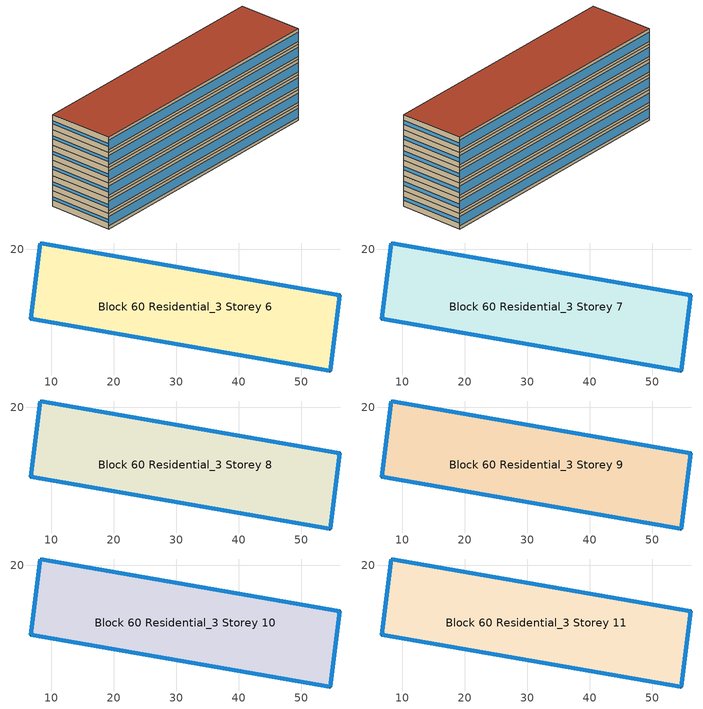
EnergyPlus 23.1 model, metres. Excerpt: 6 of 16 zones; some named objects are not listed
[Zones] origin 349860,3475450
Block 60 Residential_3 Storey 6
 floor outside (Project Floor): 56.24,12.69 54.63,0.52 6.64,8.86 8.24,21.03 z18
 wall outside (Project Wall): 8.24,21.03 6.64,8.86 54.63,0.52 56.24,12.69 8.24,21.03 z18:21
 window (Residential_west_window_construction): 8.24,21.03 6.64,8.87 z19.2:19.8
 window (Residential_south_window_construction): 6.66,8.86 54.61,0.52 z18.6:20.4
 window (Residential_east_window_construction): 54.64,0.53 56.24,12.69 z19.12:19.88
 window (Residential_north_window_construction): 56.21,12.7 8.26,21.03 z18.6:20.4
 roof outside (Project Ceiling): 54.63,0.52 56.24,12.69 8.24,21.03 6.64,8.86 z21
Block 60 Residential_3 Storey 7
 floor outside (Project Floor): 56.24,12.69 54.63,0.52 6.64,8.86 8.24,21.03 z21
 wall outside (Project Wall): 8.24,21.03 6.64,8.86 54.63,0.52 56.24,12.69 8.24,21.03 z21:24
 window (Residential_west_window_construction): 8.24,21.03 6.64,8.87 z22.2:22.8
 window (Residential_south_window_construction): 6.66,8.86 54.61,0.52 z21.6:23.4
 window (Residential_east_window_construction): 54.64,0.53 56.24,12.69 z22.12:22.88
 window (Residential_north_window_construction): 56.21,12.7 8.26,21.03 z21.6:23.4
 roof outside (Project Ceiling): 54.63,0.52 56.24,12.69 8.24,21.03 6.64,8.86 z24
Block 60 Residential_3 Storey 8
 floor outside (Project Floor): 56.24,12.69 54.63,0.52 6.64,8.86 8.24,21.03 z24
 wall outside (Project Wall): 8.24,21.03 6.64,8.86 54.63,0.52 56.24,12.69 8.24,21.03 z24:27
 window (Residential_west_window_construction): 8.24,21.03 6.64,8.87 z25.2:25.8
 window (Residential_south_window_construction): 6.66,8.86 54.61,0.52 z24.6:26.4
 window (Residential_east_window_construction): 54.64,0.53 56.24,12.69 z25.12:25.88
 window (Residential_north_window_construction): 56.21,12.7 8.26,21.03 z24.6:26.4
 roof outside (Project Ceiling): 54.63,0.52 56.24,12.69 8.24,21.03 6.64,8.86 z27
Block 60 Residential_3 Storey 9
 floor outside (Project Floor): 56.24,12.69 54.63,0.52 6.64,8.86 8.24,21.03 z27
 wall outside (Project Wall): 8.24,21.03 6.64,8.86 54.63,0.52 56.24,12.69 8.24,21.03 z27:30
 window (Residential_west_window_construction): 8.24,21.03 6.64,8.87 z28.2:28.8
 window (Residential_south_window_construction): 6.66,8.86 54.61,0.52 z27.6:29.4
 window (Residential_east_window_construction): 54.64,0.53 56.24,12.69 z28.12:28.88
 window (Residential_north_window_construction): 56.21,12.7 8.26,21.03 z27.6:29.4
 roof outside (Project Ceiling): 54.63,0.52 56.24,12.69 8.24,21.03 6.64,8.86 z30
Block 60 Residential_3 Storey 10
 floor outside (Project Floor): 56.24,12.69 54.63,0.52 6.64,8.86 8.24,21.03 z30
 wall outside (Project Wall): 8.24,21.03 6.64,8.86 54.63,0.52 56.24,12.69 8.24,21.03 z30:33
 window (Residential_west_window_construction): 8.24,21.03 6.64,8.87 z31.2:31.8
 window (Residential_south_window_construction): 6.66,8.86 54.61,0.52 z30.6:32.4
 window (Residential_east_window_construction): 54.64,0.53 56.24,12.69 z31.12:31.88
 window (Residential_north_window_construction): 56.21,12.7 8.26,21.03 z30.6:32.4
 roof outside (Project Ceiling): 54.63,0.52 56.24,12.69 8.24,21.03 6.64,8.86 z33
Block 60 Residential_3 Storey 11
 floor outside (Project Floor): 56.24,12.69 54.63,0.52 6.64,8.86 8.24,21.03 z33
 wall outside (Project Wall): 8.24,21.03 6.64,8.86 54.63,0.52 56.24,12.69 8.24,21.03 z33:36
 window (Residential_west_window_construction): 8.24,21.03 6.64,8.87 z34.2:34.8
 window (Residential_south_window_construction): 6.66,8.86 54.61,0.52 z33.6:35.4
 window (Residential_east_window_construction): 54.64,0.53 56.24,12.69 z34.12:34.88
 window (Residential_north_window_construction): 56.21,12.7 8.26,21.03 z33.6:35.4
 roof outside (Project Ceiling): 54.63,0.52 56.24,12.69 8.24,21.03 6.64,8.86 z36
[Building]
Building_1: North Axis=0; Terrain=City; Loads Convergence Tolerance Value=0.04; Temperature Convergence Tolerance Value=0.4; Solar Distribution=FullExterior; Maximum Number of Warmup Days=25; Minimum Number of Warmup Days=6
[Site:Location]
CHN Design_Conditions: Latitude=30; Longitude=114; Time Zone=8; Elevation=12
[SIZINGPERIOD:DESIGNDAY] Day of Month=21; DryBulb Temperature Range Modifier Type=DefaultMultipliers; Humidity Condition Type=Wetbulb; Barometric Pressure=101181; Rain Indicator=No; Snow Indicator=No; Daylight Saving Time Indicator=No; Sky Clearness=0; Begin Environment Reset Mode=FullResetAtBeginEnvironment
Name | Month | Day Type | Maximum DryBulb Temperature | Daily DryBulb Temperature Range | Wetbulb or DewPoint at Maximum DryBulb | Wind Speed | Wind Direction | Solar Model Indicator | ASHRAE Clear Sky Optical Depth for Beam Irradiance taub | ASHRAE Clear Sky Optical Depth for Diffuse Irradiance taud
Ann Htg 99.6% Condns DB | 1 | WinterDesignDay | -10 | 0 | -4.8 | 1 | 340 | ASHRAEClearSky | 0 | 0
Ann Clg .4% Condns DB=>MWB | 7 | SummerDesignDay | 40 | 6.6 | 27.1 | 3.5 | 220 | ASHRAETau | 0.781 | 1.413
[MATERIAL]
DefaultMaterial: Roughness=Rough; Thickness=0.1; Conductivity=0.1; Density=1000; Specific Heat=1000; Thermal Absorptance=0.9; Solar Absorptance=0.7; Visible Absorptance=0.7
[WINDOWMATERIAL:SIMPLEGLAZINGSYSTEM] Solar Heat Gain Coefficient=0.4; Visible Transmittance=0.6
Name | UFactor
Residential_east_window; Residential_south_window; Residential_north_window | 2
Residential_west_window | 1.5
[CONSTRUCTION]
Project Wall; Project Floor; Project Ceiling: DefaultMaterial
Residential_east_window_construction: Residential_east_window
Residential_south_window_construction: Residential_south_window
Residential_west_window_construction: Residential_west_window
Residential_north_window_construction: Residential_north_window
[SPACE] Ceiling Height=autocalculate; Volume=autocalculate; Floor Area=autocalculate; Space Type=Residential
Name | Zone
Block 60 Residential_3 Storey 6_space | Block 60 Residential_3 Storey 6
Block 60 Residential_3 Storey 7_space | Block 60 Residential_3 Storey 7
Block 60 Residential_3 Storey 8_space | Block 60 Residential_3 Storey 8
Block 60 Residential_3 Storey 9_space | Block 60 Residential_3 Storey 9
Block 60 Residential_3 Storey 10_space | Block 60 Residential_3 Storey 10
Block 60 Residential_3 Storey 11_space | Block 60 Residential_3 Storey 11
[SPACELIST]
Residential: Block 60 Residential_3 Storey 0_space, Block 60 Residential_3 Storey 1_space, Block 60 Residential_3 Storey 2_space, Block 60 Residential_3 Storey 3_space, Block 60 Residential_3 Storey 4_space, Block 60 Residential_3 Storey 5_space, Block 60 Residential_3 Storey 6_space, Block 60 Residential_3 Storey 7_space, Block 60 Residential_3 Storey 8_space, Block 60 Residential_3 Storey 9_space, Block 60 Residential_3 Storey 10_space, Block 60 Residential_3 Storey 11_space, Block 60 Residential_3 Storey 12_space, Block 60 Residential_3 Storey 13_space, Block 60 Residential_3 Storey 14_space, Block 60 Residential_3 Storey 15_space
[ZONE] Type=1; Multiplier=1; Ceiling Height=autocalculate; Volume=autocalculate; Floor Area=autocalculate; Part of Total Floor Area=Yes
Block 60 Residential_3 Storey 6; Block 60 Residential_3 Storey 7; Block 60 Residential_3 Storey 8; Block 60 Residential_3 Storey 9; Block 60 Residential_3 Storey 10; Block 60 Residential_3 Storey 11
[PEOPLE]
People_for_residential: Zone or ZoneList or Space or SpaceList=Residential; Number of People Schedule=SeasonalSchedule_Schedule_residential_people; Number of People Calculation Method=People/Area; People per Floor Area=0.04; Fraction Radiant=0.3; Sensible Heat Fraction=autocalculate; Activity Level Schedule=SeasonalSchedule_Schedule_residential_activity; Carbon Dioxide Generation Rate=3.82e-08; Enable ASHRAE 55 Comfort Warnings=No; Mean Radiant Temperature Calculation Type=ZoneAveraged; Clothing Insulation Calculation Method=ClothingInsulationSchedule; Cold Stress Temperature Threshold=15.56; Heat Stress Temperature Threshold=30
[LIGHTS]
Light_for_residential: Zone or ZoneList or Space or SpaceList=Residential; Schedule=SeasonalSchedule_residential_lighting; Design Level Calculation Method=Watts/Area; Watts per Zone Floor Area=5; Return Air Fraction=0; Fraction Radiant=0.32; Fraction Visible=0.25; Fraction Replaceable=1; EndUse Subcategory=General; Return Air Fraction Calculated from Plenum Temperature=No; Return Air Fraction Function of Plenum Temperature Coefficient 1=0; Return Air Fraction Function of Plenum Temperature Coefficient 2=0
[ELECTRICEQUIPMENT]
Equipment_for_residential: Zone or ZoneList or Space or SpaceList=Residential; Schedule=SeasonalSchedule_Schedule_residential_equipment; Design Level Calculation Method=Watts/Area; Watts per Zone Floor Area=3.8; Fraction Latent=0; Fraction Radiant=0; Fraction Lost=0; EndUse Subcategory=Electric Equipment
[DAYLIGHTING:CONTROLS] Illuminance Setpoint at Reference Point 1=300
Name | Zone or Space | Glare Calculation Daylighting Reference Point | Daylighting Reference Point 1
Dlight_Block 60 Residential_3 Storey 6 | Block 60 Residential_3 Storey 6 | Rpoint_Block 60 Residential_3 Storey 6 | Rpoint_Block 60 Residential_3 Storey 6
Dlight_Block 60 Residential_3 Storey 7 | Block 60 Residential_3 Storey 7 | Rpoint_Block 60 Residential_3 Storey 7 | Rpoint_Block 60 Residential_3 Storey 7
Dlight_Block 60 Residential_3 Storey 8 | Block 60 Residential_3 Storey 8 | Rpoint_Block 60 Residential_3 Storey 8 | Rpoint_Block 60 Residential_3 Storey 8
Dlight_Block 60 Residential_3 Storey 9 | Block 60 Residential_3 Storey 9 | Rpoint_Block 60 Residential_3 Storey 9 | Rpoint_Block 60 Residential_3 Storey 9
Dlight_Block 60 Residential_3 Storey 10 | Block 60 Residential_3 Storey 10 | Rpoint_Block 60 Residential_3 Storey 10 | Rpoint_Block 60 Residential_3 Storey 10
Dlight_Block 60 Residential_3 Storey 11 | Block 60 Residential_3 Storey 11 | Rpoint_Block 60 Residential_3 Storey 11 | Rpoint_Block 60 Residential_3 Storey 11
[HVACTEMPLATE:ZONE:IDEALLOADSAIRSYSTEM] Template Thermostat=Thermostat_for_residential; Maximum Heating Supply Air Temperature=50; Minimum Cooling Supply Air Temperature=13; Maximum Heating Supply Air Humidity Ratio=0.0156; Minimum Cooling Supply Air Humidity Ratio=0.0077; Heating Limit=NoLimit; Cooling Limit=NoLimit; Dehumidification Control Type=ConstantSensibleHeatRatio; Cooling Sensible Heat Ratio=0.7; Dehumidification Setpoint=60; Humidification Control Type=None; Humidification Setpoint=30; Outdoor Air Method=DetailedSpecification; Outdoor Air Flow Rate per Person=0.00944; Outdoor Air Flow Rate per Zone Floor Area=0; Outdoor Air Flow Rate per Zone=0; Design Specification Outdoor Air Object=Ventilation_for_residential; Demand Controlled Ventilation Type=None; Outdoor Air Economizer Type=NoEconomizer; Heat Recovery Type=None; Sensible Heat Recovery Effectiveness=0.7; Latent Heat Recovery Effectiveness=0.65
Block 60 Residential_3 Storey 6; Block 60 Residential_3 Storey 7; Block 60 Residential_3 Storey 8; Block 60 Residential_3 Storey 9; Block 60 Residential_3 Storey 10; Block 60 Residential_3 Storey 11
[DESIGNSPECIFICATION:OUTDOORAIR]
Ventilation_for_residential: Outdoor Air Method=Flow/Person; Outdoor Air Flow per Person=0.00833333; Outdoor Air Flow per Zone Floor Area=0; Outdoor Air Flow per Zone=0; Outdoor Air Flow Air Changes per Hour=0
[SCHEDULE:DAY:HOURLY]
Schedule_residential_lighting_weekday_hourly; Schedule_residential_lighting_holiday_hourly: 0.1, 0.1, 0.1, 0.1, 0.1, 0.8, 0.5, 0, 0, 0, 0, 0, 0, 0, 0, 0, 0, 0, 1, 1, 1, 1, 0.1, 0.1
Schedule_residential_equipment_weekday_hourly: 0.2, 0.2, 0.2, 0.2, 0.2, 0.2, 0.8, 0.8, 0.6, 0.6, 0.8, 0.8, 0.8, 0.5, 0.5, 0.5, 0.6, 0.9, 0.9, 0.9, 0.9, 0.9, 0.2, 0.2
Schedule_residential_equipment_holiday_hourly: 0.2, 0.2, 0.2, 0.2, 0.2, 0.2, 0.75, 1, 0.5, 0.3, 0.5, 0.8, 0.5, 0.25, 0.25, 0.25, 0.25, 0.5, 0.9, 0.8, 0.75, 0.5, 0.2, 0.2
Schedule_residential_people_weekday_hourly: 1, 1, 1, 1, 1, 1, 0.5, 0.5, 0, 0, 0, 0, 0, 0, 0, 0, 0, 0, 0, 0, 0.5, 1, 1, 1
Schedule_residential_people_holiday_hourly: 0.5, 0.5, 0.5, 0.5, 0.5, 0.5, 0.5, 0.5, 0.5, 0.5, 0.5, 0.5, 0.5, 0.5, 0.5, 0.5, 0.5, 0.5, 0.5, 0.5, 0.5, 0.5, 0.5, 0.5
Schedule_residential_activity_weekday_hourly; Schedule_residential_activity_holiday_hourly: 108, 108, 108, 108, 108, 108, 108, 108, 108, 108, 108, 108, 108, 108, 108, 108, 108, 108, 108, 108, 108, 108, 108, 108
[SCHEDULE:WEEK:DAILY]
Schedule_residential_lighting_weekly: Schedule_residential_lighting_holiday_hourly, Schedule_residential_lighting_weekday_hourly, Schedule_residential_lighting_weekday_hourly, Schedule_residential_lighting_weekday_hourly, Schedule_residential_lighting_weekday_hourly, Schedule_residential_lighting_weekday_hourly, Schedule_residential_lighting_holiday_hourly, Schedule_residential_lighting_holiday_hourly, Schedule_residential_lighting_weekday_hourly, Schedule_residential_lighting_weekday_hourly, Schedule_residential_lighting_holiday_hourly, Schedule_residential_lighting_holiday_hourly
Schedule_residential_equipment_weekly: Schedule_residential_equipment_holiday_hourly, Schedule_residential_equipment_weekday_hourly, Schedule_residential_equipment_weekday_hourly, Schedule_residential_equipment_weekday_hourly, Schedule_residential_equipment_weekday_hourly, Schedule_residential_equipment_weekday_hourly, Schedule_residential_equipment_holiday_hourly, Schedule_residential_equipment_holiday_hourly, Schedule_residential_equipment_weekday_hourly, Schedule_residential_equipment_weekday_hourly, Schedule_residential_equipment_holiday_hourly, Schedule_residential_equipment_holiday_hourly
Schedule_residential_people_weekly: Schedule_residential_people_holiday_hourly, Schedule_residential_people_weekday_hourly, Schedule_residential_people_weekday_hourly, Schedule_residential_people_weekday_hourly, Schedule_residential_people_weekday_hourly, Schedule_residential_people_weekday_hourly, Schedule_residential_people_holiday_hourly, Schedule_residential_people_holiday_hourly, Schedule_residential_people_weekday_hourly, Schedule_residential_people_weekday_hourly, Schedule_residential_people_holiday_hourly, Schedule_residential_people_holiday_hourly
Schedule_residential_activity_weekly: Schedule_residential_activity_holiday_hourly, Schedule_residential_activity_weekday_hourly, Schedule_residential_activity_weekday_hourly, Schedule_residential_activity_weekday_hourly, Schedule_residential_activity_weekday_hourly, Schedule_residential_activity_weekday_hourly, Schedule_residential_activity_holiday_hourly, Schedule_residential_activity_holiday_hourly, Schedule_residential_activity_weekday_hourly, Schedule_residential_activity_weekday_hourly, Schedule_residential_activity_holiday_hourly, Schedule_residential_activity_holiday_hourly
[SCHEDULE:YEAR]
SeasonalSchedule_residential_lighting: Schedule_residential_lighting_weekly, 1, 1, 12, 31
SeasonalSchedule_Schedule_residential_equipment: Schedule_residential_equipment_weekly, 1, 1, 12, 31
SeasonalSchedule_Schedule_residential_people: Schedule_residential_people_weekly, 1, 1, 12, 31
SeasonalSchedule_Schedule_residential_activity: Schedule_residential_activity_weekly, 1, 1, 12, 31
